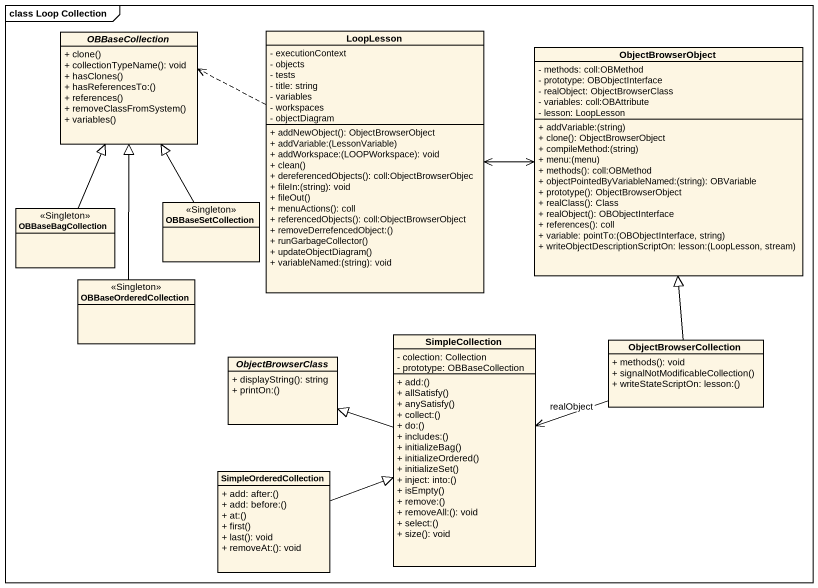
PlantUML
@startuml
mainframe class Loop Collection
hide circle
hide empty members
skinparam classAttributeIconSize 0
abstract class OBBaseCollection {
  + clone()
  + collectionTypeName(): void
  + hasClones()
  + hasReferencesTo:()
  + references()
  + removeClassFromSystem()
  + variables()
}
class LoopLesson {
  - executionContext
  - objects
  - tests
  - title: string
  - variables
  - workspaces
  - objectDiagram
  + addNewObject(): ObjectBrowserObject
  + addVariable:(LessonVariable)
  + addWorkspace:(LOOPWorkspace): void
  + clean()
  + dereferencedObjects(): coll:ObjectBrowserObjec
  + fileIn:(string): void
  + fileOut()
  + menuActions(): coll
  + referencedObjects(): coll:ObjectBrowserObject
  + removeDerrefencedObject:()
  + runGarbageCollector()
  + updateObjectDiagram()
  + variableNamed:(string): void
}
class ObjectBrowserObject {
  - methods: coll:OBMethod
  - prototype: OBObjectInterface
  - realObject: ObjectBrowserClass
  - variables: coll:OBAttribute
  - lesson: LoopLesson
  + addVariable:(string)
  + clone(): ObjectBrowserObject
  + compileMethod:(string)
  + menu:(menu)
  + methods(): coll:OBMethod
  + objectPointedByVariableNamed:(string): OBVariable
  + prototype(): ObjectBrowserObject
  + realClass(): Class
  + realObject(): OBObjectInterface
  + references(): coll
  + variable: pointTo:(OBObjectInterface, string)
  + writeObjectDescriptionScriptOn: lesson:(LoopLesson, stream)
}
class OBBaseBagCollection <<Singleton>>
class OBBaseSetCollection <<Singleton>>
class OBBaseOrderedCollection <<Singleton>>
class SimpleCollection {
  - colection: Collection
  - prototype: OBBaseCollection
  + add:()
  + allSatisfy()
  + anySatisfy()
  + collect:()
  + do:()
  + includes:()
  + initializeBag()
  + initializeOrdered()
  + initializeSet()
  + inject: into:()
  + isEmpty()
  + remove:()
  + removeAll:(): void
  + select:()
  + size(): void
}
class ObjectBrowserCollection {
  + methods(): void
  + signalNotModificableCollection()
  + writeStateScriptOn: lesson:()
}
abstract class ObjectBrowserClass {
  + displayString(): string
  + printOn:()
}
class SimpleOrderedCollection {
  + add: after:()
  + add: before:()
  + at:()
  + first()
  + last(): void
  + removeAt:(): void
}
LoopLesson .left.> OBBaseCollection
LoopLesson <-right-> ObjectBrowserObject
OBBaseBagCollection -up-|> OBBaseCollection
OBBaseSetCollection -up-|> OBBaseCollection
OBBaseOrderedCollection -up-|> OBBaseCollection
SimpleCollection -left-|> ObjectBrowserClass
ObjectBrowserCollection -up-|> ObjectBrowserObject
ObjectBrowserCollection -left-> SimpleCollection : realObject
SimpleOrderedCollection -right-|> SimpleCollection
@enduml
